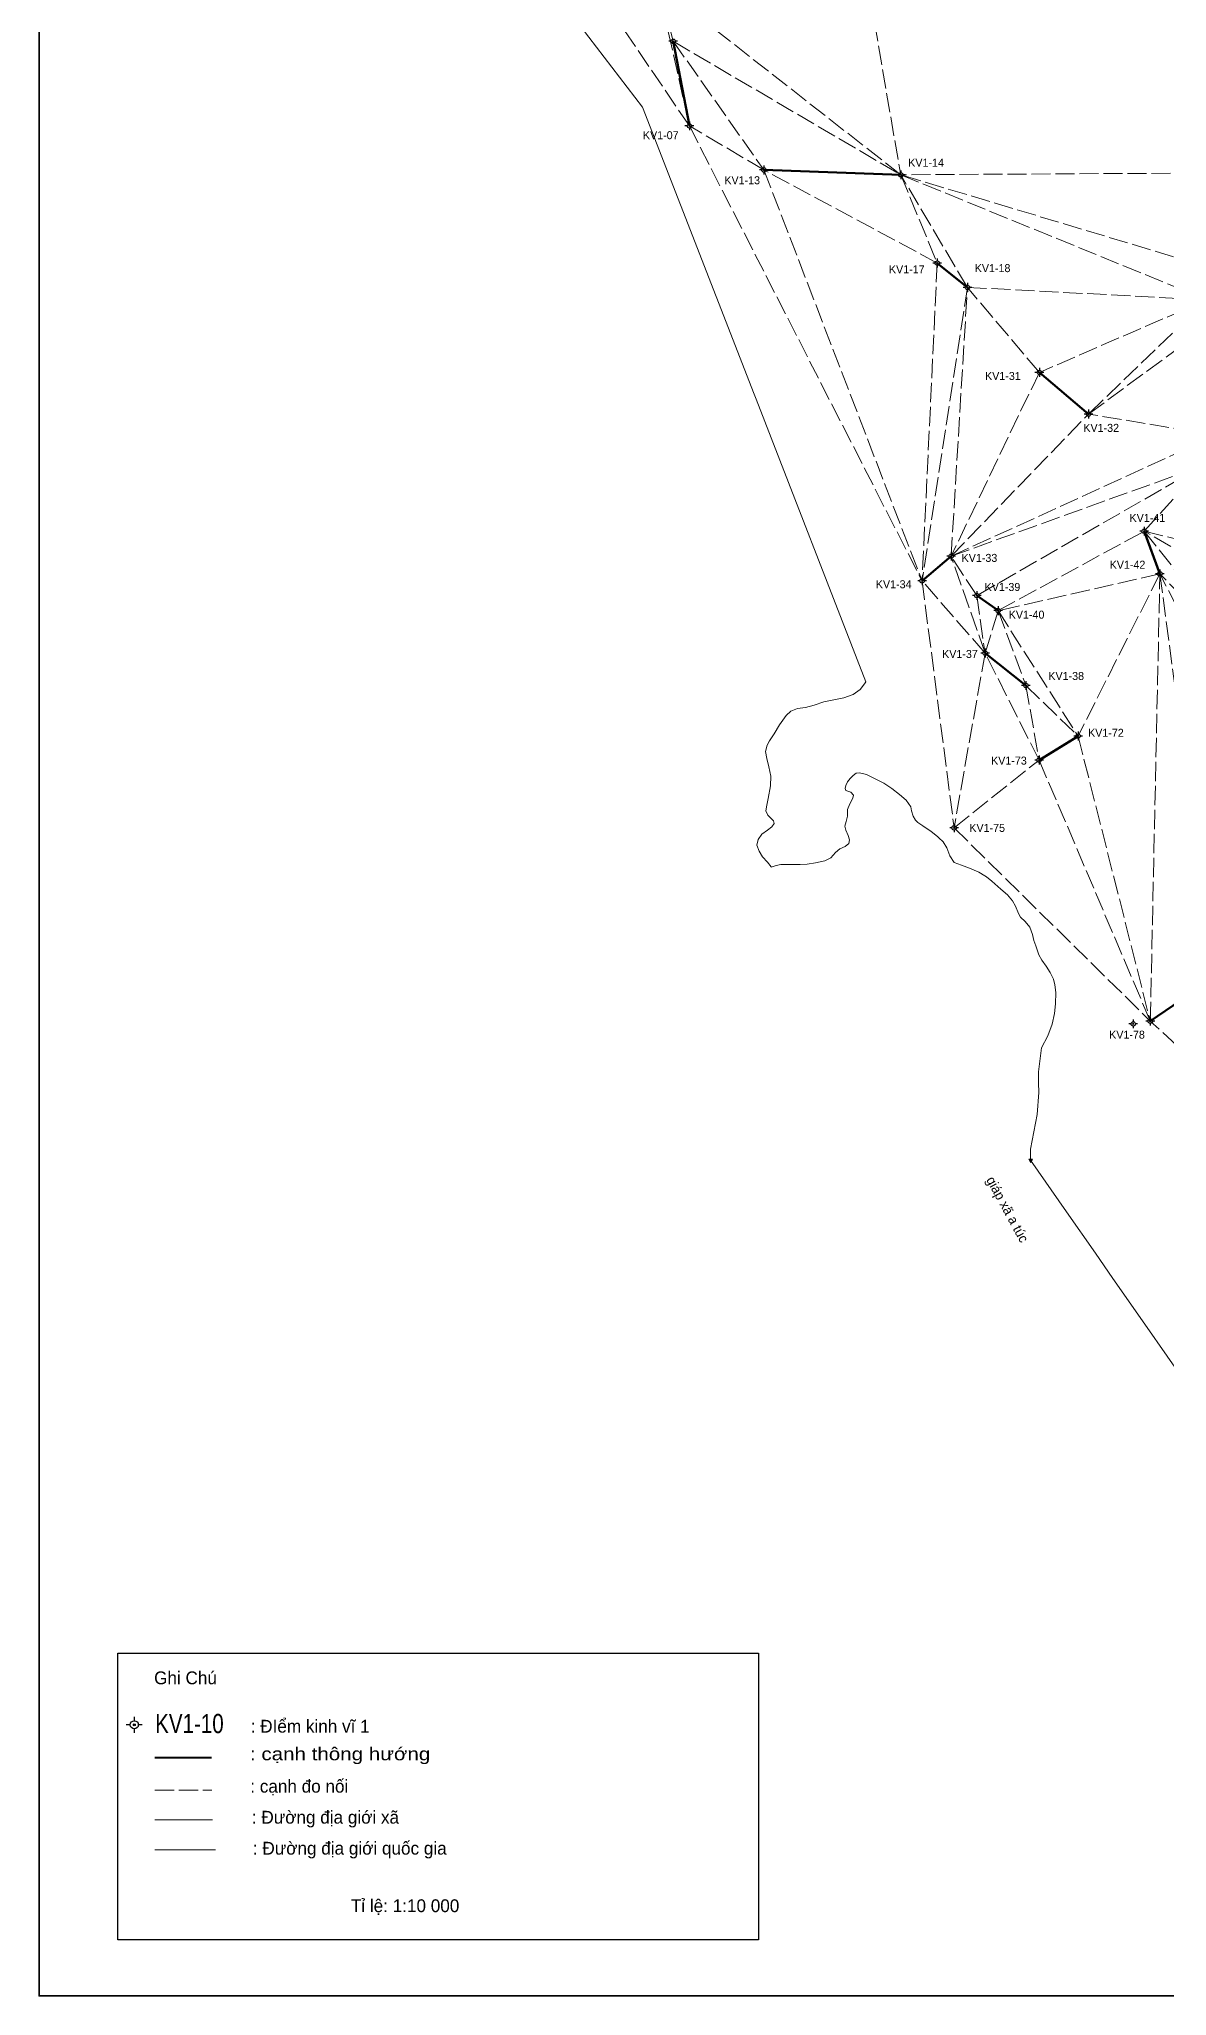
# Model space of a CAD drawing. Header units: metres. Extents: x 548690 to 557372, y 1818779 to 1828725.
# Drawn here: x 548690 to 552214, y 1818779 to 1824892 of the extents above; entities that cross this region are included whole.
import ezdxf
from ezdxf.enums import TextEntityAlignment as Align

# ---------------------------------------------------------------- set-up
doc = ezdxf.new("R2010")
doc.units = ezdxf.units.M
doc.header["$LTSCALE"] = 10
doc.linetypes.add('LONG_DASHED', pattern=[7.5, 6, -1.5])
for name, color, linetype, lineweight in [('14', 7, 'Continuous', 70), ('2', 7, 'Continuous', 25), ('40', 7, 'Continuous', 13), ('46', 7, 'Continuous', 13), ('47', 7, 'Continuous', 13), ('55', 7, 'Continuous', 35), ('8', 7, 'Continuous', 25), ('9', 7, 'LONG_DASHED', 13)]:
    doc.layers.add(name, color=color, linetype=linetype, lineweight=lineweight)

msp = doc.modelspace()

# ---------------------------------------------------------------- hatches: boundary and pattern name
at = {"layer": '2'}
msp.add_hatch(color=256, dxfattribs=at).paths.add_polyline_path([(548990.22, 1819626.18, 1), (548984.22, 1819626.18, 1)])
at = {"layer": '46'}
msp.add_hatch(color=256, dxfattribs=at).paths.add_polyline_path([(551781.75, 1821393.13), (551793.75, 1821393.13), (551787.75, 1821382.74)])
at = {"layer": '8'}
for points in [[(550672.68, 1824885.26, 1), (550669.38, 1824885.26, 1)], [(550723.23, 1824621.08, 1), (550719.93, 1824621.08, 1)], [(550956.18, 1824483.37, 1), (550952.88, 1824483.37, 1)], [(551383.49, 1824468.4, 1), (551380.19, 1824468.4, 1)], [(551497.6, 1824192.72, 1), (551494.3, 1824192.72, 1)], [(551592.03, 1824116.59, 1), (551588.73, 1824116.59, 1)], [(551816.79, 1823851.14, 1), (551813.49, 1823851.14, 1)], [(551970.57, 1823720.99, 1), (551967.27, 1823720.99, 1)], [(552144.3, 1823354.9, 1), (552141, 1823354.9, 1)], [(551541.01, 1823276.67, 1), (551537.71, 1823276.67, 1)], [(551450.33, 1823199.81, 1), (551447.03, 1823199.81, 1)], [(552193.39, 1823221.89, 1), (552190.09, 1823221.89, 1)], [(551621.18, 1823153.87, 1), (551617.88, 1823153.87, 1)], [(551687.77, 1823106.86, 1), (551684.47, 1823106.86, 1)], [(551647.17, 1822974.28, 1), (551643.87, 1822974.28, 1)], [(551774.39, 1822873.14, 1), (551771.09, 1822873.14, 1)], [(551937.83, 1822714.99, 1), (551934.53, 1822714.99, 1)], [(551816.1, 1822640.01, 1), (551812.8, 1822640.01, 1)], [(551550.39, 1822428.32, 1), (551547.09, 1822428.32, 1)], [(552163.49, 1821824.31, 1), (552160.19, 1821824.31, 1)], [(552110.09, 1821815.72, 1), (552106.79, 1821815.72, 1)]]:
    msp.add_hatch(color=256, dxfattribs=at).paths.add_polyline_path(points)

# ---------------------------------------------------------------- linework, layer by layer
at = {"layer": '14'}
for p, q in [((550954.51, 1824483.4), (551381.82, 1824468.43)), ((551590.36, 1824116.62), (551495.93, 1824192.75)), ((551968.9, 1823721.02), (551815.12, 1823851.17)), ((552191.72, 1823221.92), (552142.63, 1823354.93)), ((551448.66, 1823199.84), (551539.34, 1823276.7)), ((551686.1, 1823106.89), (551619.51, 1823153.9)), ((551772.72, 1822873.17), (551645.5, 1822974.31)), ((551936.16, 1822715.02), (551814.43, 1822640.04)), ((552359.68, 1821959.41), (552161.82, 1821824.34))]:
    msp.add_line(p, q, dxfattribs=at)
at = {"layer": '2'}
for p, q in [((548974.74, 1819626.17), (548962.24, 1819626.17)), ((548987.24, 1819651.17), (548987.24, 1819638.69)), ((549012.24, 1819626.17), (548999.74, 1819626.17)), ((548987.24, 1819613.69), (548987.24, 1819601.17))]:
    msp.add_line(p, q, dxfattribs=at)
for radius in [12.5, 3]:
    msp.add_circle((548987.22, 1819626.18), radius, dxfattribs=at)
at = {"layer": '40'}
msp.add_line((549051.59, 1819236.13), (549240.7, 1819236.13), dxfattribs=at)
at = {"layer": '46'}
for p, q in [((550923.94, 1823782.98), (550929.95, 1823767.5)), ((550929.95, 1823767.5), (551273.11, 1822884.53)), ((550977.19, 1822305.62), (550993.02, 1822311.12)), ((551899.79, 1821229.05), (551990.09, 1821099.6)), ((549051.59, 1819328.91), (549231.3, 1819328.91))]:
    msp.add_line(p, q, dxfattribs=at)
for points in [[(549928.51, 1825523.74), (550575.39, 1824679.83), (550923.94, 1823782.98)], [(551273.11, 1822884.53), (551268.98, 1822878.12), (551254.69, 1822860.35), (551233.43, 1822844.72), (551203.84, 1822834.63), (551141.58, 1822821.55), (551111.79, 1822811.62), (551084.83, 1822804.46), (551059.16, 1822800.62), (551038.44, 1822792.9), (551024.44, 1822778.9), (551003.46, 1822750.06), (550986.52, 1822721.7), (550972.1, 1822700.37), (550964.4, 1822686.75), (550959.67, 1822667.14), (550963.15, 1822644.42), (550970.09, 1822619.3), (550975.67, 1822589.92), (550974.52, 1822559.17), (550967.34, 1822519.48), (550963.31, 1822498.65), (550960.68, 1822481.73), (550966.21, 1822468.39), (550972.11, 1822462.75), (550984.79, 1822450.46), (550986.59, 1822441.72), (550979.43, 1822431.34), (550965.94, 1822420.95), (550948.45, 1822408.02), (550936.36, 1822392.19), (550932.39, 1822373.98), (550940, 1822355.67), (550949.57, 1822338.15)], [(550993.02, 1822311.12), (551007.4, 1822314.15), (551068.11, 1822313.8), (551089.22, 1822315.22), (551115.79, 1822319.35), (551145, 1822324.73), (551163.74, 1822335), (551178.21, 1822351.3), (551191.61, 1822362.44), (551208.09, 1822369.83), (551219.95, 1822379.84), (551222.23, 1822390.38), (551217.19, 1822404.34), (551210, 1822420.64), (551207.3, 1822433.76), (551211.92, 1822448.13), (551215.7, 1822464.82), (551215.85, 1822485.37), (551223.17, 1822503.61), (551231.94, 1822520.72), (551234.47, 1822530.73), (551226.33, 1822539.46), (551210.93, 1822544.89), (551208.45, 1822551.49), (551210.54, 1822560.52), (551215.27, 1822572.47), (551223.61, 1822582.25), (551233.63, 1822592.04), (551242.9, 1822598.75), (551252.8, 1822600.32), (551274.58, 1822594.54), (551297.56, 1822583.49), (551328.78, 1822567.64), (551354.22, 1822551.66), (551378.58, 1822532.19), (551399.17, 1822514.69), (551413.64, 1822493.66)], [(551413.64, 1822493.66), (551415.88, 1822481.24), (551421.19, 1822465.08), (551427.72, 1822452.61), (551435.78, 1822444.62), (551451.02, 1822434.32), (551477, 1822416.91), (551496.78, 1822401.38)], [(551501.33, 1822397.44), (551514.66, 1822384.67), (551526.21, 1822366.27), (551535.77, 1822341.1), (551548.93, 1822320.1), (551571.44, 1822311.42), (551597.35, 1822302.4), (551625.71, 1822290.13), (551645.01, 1822278.64), (551649.85, 1822274.76)], [(550949.57, 1822338.15), (550965.81, 1822321.07), (550977.12, 1822306.19), (550977.19, 1822305.62)], [(551649.85, 1822274.76), (551666.49, 1822261.43), (551694.42, 1822237.16)], [(551822.22, 1821740.9), (551842.1, 1821778.94), (551855, 1821814.46), (551862.15, 1821848.17), (551865.76, 1821878.66), (551866.34, 1821914.19), (551862.98, 1821937.5), (551859.34, 1821955.35), (551848.43, 1821976.25), (551836.29, 1821996.45), (551823.28, 1822014.67), (551813.95, 1822031.65), (551808.21, 1822046.83), (551804.04, 1822059.77), (551798.33, 1822076.25), (551793.49, 1822094.71), (551784.89, 1822118.13), (551770.65, 1822135.64), (551756.08, 1822149.75), (551749.51, 1822160.91), (551740.67, 1822183.18), (551731.3, 1822200.53), (551715.14, 1822218.56), (551694.42, 1822237.16), (551666.49, 1822261.43), (551649.85, 1822274.76)], [(551822.22, 1821740.9), (551812.24, 1821665.7), (551812.71, 1821632.02)], [(551899.79, 1821229.05), (551787.75, 1821389.67), (551787.5, 1821424.99), (551808.71, 1821532.97), (551813.13, 1821601.11), (551812.71, 1821632.02)], [(551990.09, 1821099.6), (552045.2, 1821020.6), (552144.62, 1820878.08)], [(552144.62, 1820878.08), (552284.1, 1820678.13), (552479.77, 1820397.62), (552632.55, 1820178.61), (552899.37, 1819796.11)]]:
    msp.add_lwpolyline(points, dxfattribs=at)
msp.add_lwpolyline([(551781.75, 1821393.13), (551793.75, 1821393.13), (551787.75, 1821382.74)], close=True, dxfattribs=at)
at = {"layer": '47'}
msp.add_lwpolyline([(551496.78, 1822401.38), (551499.15, 1822399.33), (551501.33, 1822397.44)], dxfattribs=at)
at = {"layer": '55'}
msp.add_lwpolyline([(548689.76, 1828239.62), (557372.29, 1828239.62), (557372.29, 1818779.47), (548689.76, 1818779.47)], close=True, dxfattribs=at)
at = {"layer": '55', "lineweight": 25}
msp.add_lwpolyline([(548936.02, 1819849.65), (550937.37, 1819849.65), (550937.37, 1818954.78), (548936.02, 1818954.78)], close=True, dxfattribs=at)
at = {"layer": '8'}
for p, q in [((550664.14, 1824885.28), (550657.26, 1824885.28)), ((550671.01, 1824878.41), (550671.01, 1824871.53)), ((550684.76, 1824885.28), (550677.88, 1824885.28)), ((550721.56, 1824634.86), (550721.56, 1824627.98)), ((550714.69, 1824621.11), (550707.81, 1824621.11)), ((550721.56, 1824614.24), (550721.56, 1824607.36)), ((550735.31, 1824621.11), (550728.43, 1824621.11)), ((550947.64, 1824483.4), (550940.76, 1824483.4)), ((550954.51, 1824497.15), (550954.51, 1824490.27)), ((550954.51, 1824476.53), (550954.51, 1824469.65)), ((550968.26, 1824483.4), (550961.38, 1824483.4)), ((551374.95, 1824468.43), (551368.07, 1824468.43)), ((551381.82, 1824482.18), (551381.82, 1824475.3)), ((551381.82, 1824461.56), (551381.82, 1824454.68)), ((551395.57, 1824468.43), (551388.69, 1824468.43)), ((551495.93, 1824206.5), (551495.93, 1824199.62)), ((551489.06, 1824192.75), (551482.18, 1824192.75)), ((551495.93, 1824185.88), (551495.93, 1824179)), ((551509.68, 1824192.75), (551502.8, 1824192.75)), ((551583.49, 1824116.62), (551576.61, 1824116.62)), ((551590.36, 1824130.37), (551590.36, 1824123.49)), ((551590.36, 1824109.75), (551590.36, 1824102.87)), ((551604.11, 1824116.62), (551597.23, 1824116.62)), ((551808.25, 1823851.17), (551801.37, 1823851.17)), ((551815.12, 1823864.92), (551815.12, 1823858.04)), ((551815.12, 1823844.3), (551815.12, 1823837.42)), ((551828.87, 1823851.17), (551821.99, 1823851.17)), ((551962.03, 1823721.02), (551955.15, 1823721.02)), ((551968.9, 1823734.77), (551968.9, 1823727.89)), ((551982.65, 1823721.02), (551975.77, 1823721.02)), ((551968.9, 1823714.15), (551968.9, 1823707.27)), ((552135.76, 1823354.93), (552128.88, 1823354.93)), ((552142.63, 1823368.68), (552142.63, 1823361.8)), ((552156.38, 1823354.93), (552149.5, 1823354.93)), ((551539.34, 1823290.45), (551539.34, 1823283.57)), ((552142.63, 1823348.06), (552142.63, 1823341.18)), ((551532.47, 1823276.7), (551525.59, 1823276.7)), ((551539.34, 1823269.83), (551539.34, 1823262.95)), ((551553.09, 1823276.7), (551546.21, 1823276.7)), ((552191.72, 1823235.67), (552191.72, 1823228.79)), ((551441.79, 1823199.84), (551434.91, 1823199.84)), ((551448.66, 1823213.59), (551448.66, 1823206.71)), ((551448.66, 1823192.97), (551448.66, 1823186.09)), ((551462.41, 1823199.84), (551455.53, 1823199.84)), ((551619.51, 1823167.65), (551619.51, 1823160.77)), ((552184.85, 1823221.92), (552177.97, 1823221.92)), ((552191.72, 1823215.05), (552191.72, 1823208.17)), ((552205.47, 1823221.92), (552198.59, 1823221.92)), ((551612.64, 1823153.9), (551605.76, 1823153.9)), ((551619.51, 1823147.03), (551619.51, 1823140.15)), ((551633.26, 1823153.9), (551626.38, 1823153.9)), ((551679.23, 1823106.89), (551672.35, 1823106.89)), ((551686.1, 1823120.64), (551686.1, 1823113.76)), ((551699.85, 1823106.89), (551692.97, 1823106.89)), ((551686.1, 1823100.02), (551686.1, 1823093.14)), ((551645.5, 1822988.06), (551645.5, 1822981.18)), ((551638.63, 1822974.31), (551631.75, 1822974.31)), ((551645.5, 1822967.44), (551645.5, 1822960.56)), ((551659.25, 1822974.31), (551652.37, 1822974.31)), ((551765.85, 1822873.17), (551758.97, 1822873.17)), ((551772.72, 1822886.92), (551772.72, 1822880.04)), ((551772.72, 1822866.3), (551772.72, 1822859.42)), ((551786.47, 1822873.17), (551779.59, 1822873.17)), ((551929.29, 1822715.02), (551922.41, 1822715.02)), ((551936.16, 1822728.77), (551936.16, 1822721.89)), ((551936.16, 1822708.15), (551936.16, 1822701.27)), ((551949.91, 1822715.02), (551943.03, 1822715.02)), ((551807.56, 1822640.04), (551800.68, 1822640.04)), ((551814.43, 1822653.79), (551814.43, 1822646.91)), ((551814.43, 1822633.17), (551814.43, 1822626.29)), ((551828.18, 1822640.04), (551821.3, 1822640.04)), ((551548.72, 1822442.1), (551548.72, 1822435.22)), ((551541.85, 1822428.35), (551534.97, 1822428.35)), ((551548.72, 1822421.48), (551548.72, 1822414.6)), ((551562.47, 1822428.35), (551555.59, 1822428.35)), ((552108.42, 1821829.5), (552108.42, 1821822.62)), ((552154.95, 1821824.34), (552148.07, 1821824.34)), ((552161.82, 1821838.09), (552161.82, 1821831.21)), ((552175.57, 1821824.34), (552168.69, 1821824.34)), ((552101.55, 1821815.75), (552094.67, 1821815.75)), ((552108.42, 1821808.88), (552108.42, 1821802)), ((552122.17, 1821815.75), (552115.29, 1821815.75)), ((552161.82, 1821817.47), (552161.82, 1821810.59))]:
    msp.add_line(p, q, dxfattribs=at)
at = {"layer": '8', "lineweight": 70}
msp.add_line((550671.01, 1824885.28), (550721.56, 1824621.11), dxfattribs=at)
at = {"layer": '8', "lineweight": 40}
msp.add_line((549051.59, 1819524.14), (549228.77, 1819524.14), dxfattribs=at)
at = {"layer": '8'}
for centre, radius in [((550671.03, 1824885.26), 6.87), ((550671.03, 1824885.26), 1.65), ((550721.58, 1824621.08), 6.87), ((550721.58, 1824621.08), 1.65), ((550954.53, 1824483.37), 6.87), ((550954.53, 1824483.37), 1.65), ((551381.84, 1824468.4), 6.87), ((551381.84, 1824468.4), 1.65), ((551495.95, 1824192.72), 6.87), ((551495.95, 1824192.72), 1.65), ((551590.38, 1824116.59), 6.87), ((551590.38, 1824116.59), 1.65), ((551815.14, 1823851.14), 6.87), ((551815.14, 1823851.14), 1.65), ((551968.92, 1823720.99), 6.87), ((551968.92, 1823720.99), 1.65), ((552142.65, 1823354.9), 6.87), ((552142.65, 1823354.9), 1.65), ((551539.36, 1823276.67), 6.87), ((551539.36, 1823276.67), 1.65), ((552191.74, 1823221.89), 6.87), ((551448.68, 1823199.81), 6.87), ((551448.68, 1823199.81), 1.65), ((552191.74, 1823221.89), 1.65), ((551619.53, 1823153.87), 6.87), ((551619.53, 1823153.87), 1.65), ((551686.12, 1823106.86), 6.87), ((551686.12, 1823106.86), 1.65), ((551645.52, 1822974.28), 6.87), ((551645.52, 1822974.28), 1.65), ((551772.74, 1822873.14), 6.87), ((551772.74, 1822873.14), 1.65), ((551936.18, 1822714.99), 6.87), ((551936.18, 1822714.99), 1.65), ((551814.45, 1822640.01), 6.87), ((551814.45, 1822640.01), 1.65), ((551548.74, 1822428.32), 6.87), ((551548.74, 1822428.32), 1.65), ((552108.44, 1821815.72), 6.87), ((552161.84, 1821824.31), 6.87), ((552161.84, 1821824.31), 1.65), ((552108.44, 1821815.72), 1.65)]:
    msp.add_circle(centre, radius, dxfattribs=at)
at = {"layer": '9'}
for p, q in [((550943.78, 1827014.8), (551381.82, 1824468.43)), ((550721.56, 1824621.11), (550339.12, 1825182.95)), ((550623.1, 1825062.37), (550721.56, 1824621.11)), ((550671.01, 1824885.28), (550954.51, 1824483.4)), ((550954.51, 1824483.4), (550721.56, 1824621.11)), ((550721.56, 1824621.11), (551448.66, 1823199.84)), ((551590.36, 1824116.62), (551381.82, 1824468.43)), ((551495.93, 1824192.75), (551448.66, 1823199.84)), ((551815.12, 1823851.17), (551590.36, 1824116.62)), ((551590.36, 1824116.62), (552338.65, 1824077.62)), ((551539.34, 1823276.7), (552367.6, 1823654.64)), ((552326.75, 1823560.15), (551619.51, 1823153.9)), ((552812.41, 1822972.21), (552142.63, 1823354.93)), ((552191.72, 1823221.92), (551686.1, 1823106.89)), ((552191.72, 1823221.92), (551936.16, 1822715.02)), ((552161.82, 1821824.34), (552191.72, 1823221.92)), ((551645.5, 1822974.31), (551686.1, 1823106.89)), ((551686.1, 1823106.89), (551772.72, 1822873.17)), ((551686.1, 1823106.89), (551936.16, 1822715.02)), ((551772.72, 1822873.17), (551814.43, 1822640.04)), ((551772.72, 1822873.17), (551936.16, 1822715.02)), ((551936.16, 1822715.02), (552161.82, 1821824.34)), ((551814.43, 1822640.04), (552161.82, 1821824.34)), ((551548.72, 1822428.35), (552161.82, 1821824.34)), ((549051.59, 1819422.29), (549229.51, 1819422.29))]:
    msp.add_line(p, q, dxfattribs=at)
for points in [[(550671.01, 1824885.28), (551381.82, 1824468.43), (550623.1, 1825062.37)], [(551814.43, 1822640.04), (551645.5, 1822974.31), (551548.72, 1822428.35)]]:
    msp.add_lwpolyline(points, close=True, dxfattribs=at)
for points in [[(551381.82, 1824468.43), (551495.93, 1824192.75), (550954.51, 1824483.4), (551448.66, 1823199.84)], [(552338.65, 1824077.62), (551968.9, 1823721.02), (552521.92, 1824126.25), (553050.13, 1824477.97), (551381.82, 1824468.43)], [(552521.92, 1824126.25), (551381.82, 1824468.43), (552338.65, 1824077.62), (551815.12, 1823851.17)], [(552598.06, 1823790.42), (553050.13, 1824477.97), (552367.6, 1823654.64), (551968.9, 1823721.02)], [(551539.34, 1823276.7), (551590.36, 1824116.62), (551448.66, 1823199.84)], [(551815.12, 1823851.17), (551539.34, 1823276.7), (551968.9, 1823721.02)], [(551686.1, 1823106.89), (552142.63, 1823354.93), (552326.75, 1823560.15), (552367.6, 1823654.64), (552598.06, 1823790.42)], [(551619.51, 1823153.9), (551539.34, 1823276.7), (552326.75, 1823560.15)], [(552142.63, 1823354.93), (552481.41, 1823271.23), (552812.41, 1822972.21), (552523.53, 1822877.34)], [(552142.63, 1823354.93), (552523.53, 1822877.34), (552191.72, 1823221.92)], [(551619.51, 1823153.9), (551645.5, 1822974.31), (551539.34, 1823276.7)], [(551645.5, 1822974.31), (551448.66, 1823199.84), (551548.72, 1822428.35)], [(552383.7, 1822849.58), (552191.72, 1823221.92), (552359.68, 1821959.41)], [(552359.68, 1821959.41), (552910.01, 1821142.09), (552161.82, 1821824.34)]]:
    msp.add_lwpolyline(points, dxfattribs=at)

# ---------------------------------------------------------------- texts
at = {"layer": '40'}
msp.add_text('giáp xã a túc', height=30, rotation=298.61, dxfattribs=at).set_placement((551702.44, 1821229.11), align=Align.CENTER)
msp.add_text('Ghi Chú', height=40, dxfattribs=at).set_placement((549147.15, 1819752.91), align=Align.CENTER)
at = {"layer": '40', "width": 0.8}
msp.add_text('KV1-10', height=60, dxfattribs=at).set_placement((549159.42, 1819600.18), align=Align.CENTER)
at = {"layer": '55'}
msp.add_text('Ghi Chú', height=40, dxfattribs=at).set_placement((549147.15, 1819752.91), align=Align.CENTER)
for s, p in [(': ĐIểm kinh vĩ 1', (549350.97, 1819601.82)), (': cạnh đo nối', (549349.55, 1819414.31)), (': Đường địa giới xã', (549354.59, 1819317.5)), (': Đường địa giới quốc gia', (549357.76, 1819220.69)), ('Tỉ lệ: 1:10 000', (549663.78, 1819041.08))]:
    msp.add_text(s, height=40, dxfattribs=at).set_placement(p)
at = {"layer": '55', "width": 1.2}
msp.add_text(': cạnh thông hướng', height=40, dxfattribs=at).set_placement((549348.64, 1819515.43))
at = {"layer": '9'}
for s, p in [('KV1-07', (550632.15, 1824579.59)), ('KV1-14', (551461.13, 1824493.59)), ('KV1-13', (550886.57, 1824438.83)), ('KV1-17', (551400.9, 1824160.56)), ('KV1-18', (551668.94, 1824164.25)), ('KV1-31', (551701.22, 1823827.43)), ('KV1-32', (552008.33, 1823665.26)), ('KV1-41', (552152.63, 1823384.18)), ('KV1-33', (551627.95, 1823259.08)), ('KV1-42', (552090.57, 1823237.72)), ('KV1-34', (551359.9, 1823176.7)), ('KV1-39', (551699.78, 1823168.23)), ('KV1-40', (551775.2, 1823081.78)), ('KV1-37', (551567.06, 1822958.98)), ('KV1-38', (551898.95, 1822890.17)), ('KV1-72', (552023.07, 1822712.64)), ('KV1-73', (551720.06, 1822625.82)), ('KV1-75', (551652.09, 1822415.6)), ('KV1-78', (552088.99, 1821769.75))]:
    msp.add_text(s, height=25, dxfattribs=at).set_placement(p, align=Align.CENTER)

doc.saveas('drawing.dxf')
